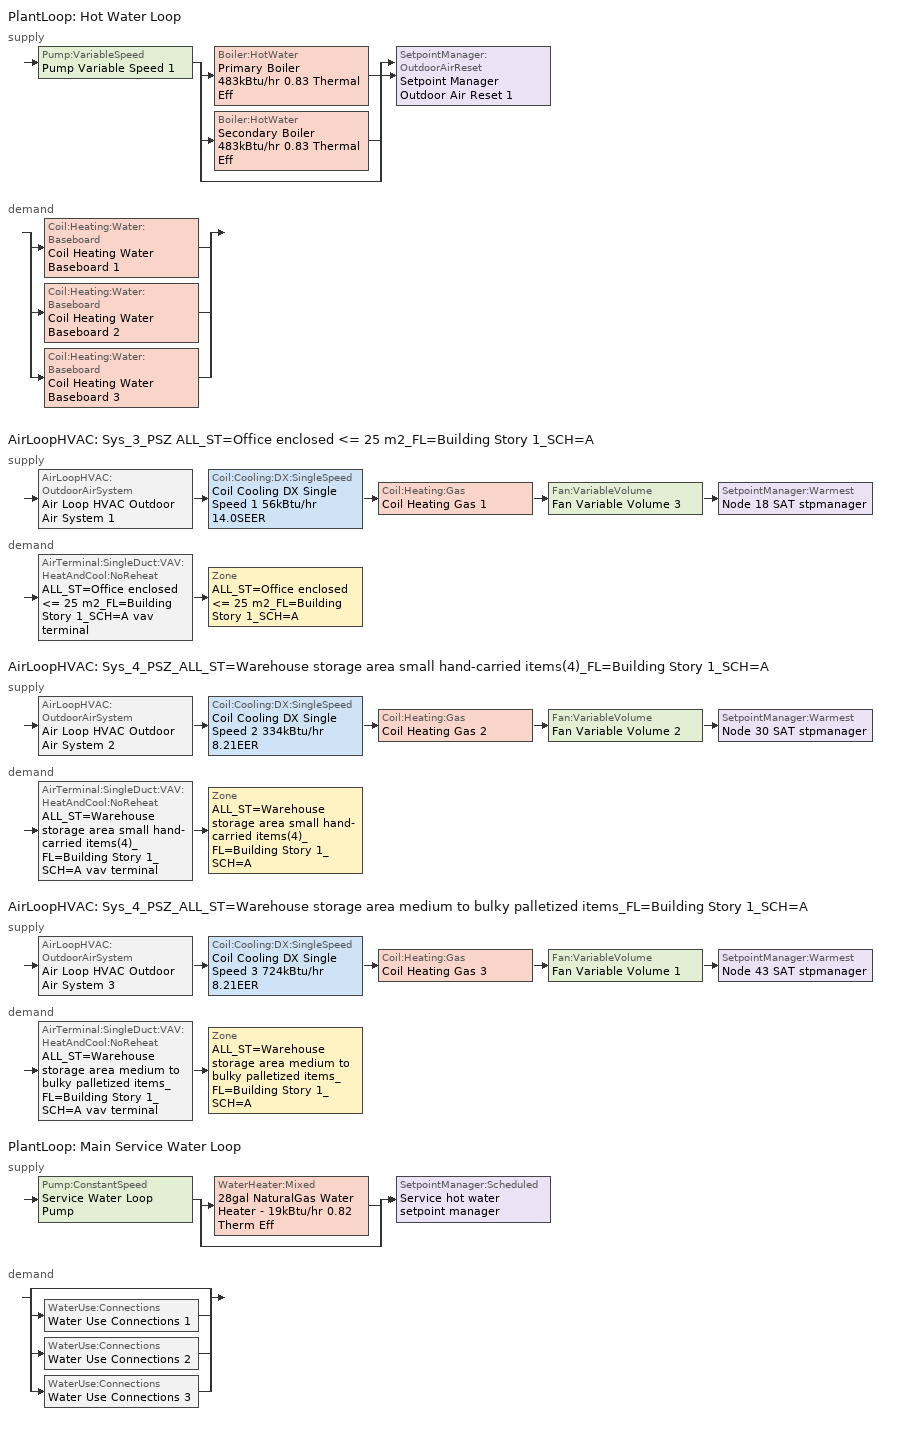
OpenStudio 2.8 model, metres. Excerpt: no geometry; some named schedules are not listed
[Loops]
PlantLoop 'Hot Water Loop'
 supply: Pump:VariableSpeed 'Pump Variable Speed 1' > split
  | Boiler:HotWater 'Primary Boiler 483kBtu/hr 0.83 Thermal Eff'
  | Boiler:HotWater 'Secondary Boiler 483kBtu/hr 0.83 Thermal Eff'
  | bypass
  join > SetpointManager:OutdoorAirReset 'Setpoint Manager Outdoor Air Reset 1'
 demand: split
  | Coil:Heating:Water:Baseboard 'Coil Heating Water Baseboard 1'
  | Coil:Heating:Water:Baseboard 'Coil Heating Water Baseboard 2'
  | Coil:Heating:Water:Baseboard 'Coil Heating Water Baseboard 3'
AirLoopHVAC 'Sys_3_PSZ ALL_ST=Office enclosed <= 25 m2_FL=Building Story 1_SCH=A'
 supply: AirLoopHVAC:OutdoorAirSystem 'Air Loop HVAC Outdoor Air System 1' > Coil:Cooling:DX:SingleSpeed 'Coil Cooling DX Single Speed 1 56kBtu/hr 14.0SEER' > Coil:Heating:Gas 'Coil Heating Gas 1' > Fan:VariableVolume 'Fan Variable Volume 3' > SetpointManager:Warmest 'Node 18 SAT stpmanager'
 demand: AirTerminal:SingleDuct:VAV:HeatAndCool:NoReheat 'ALL_ST=Office enclosed <= 25 m2_FL=Building Story 1_SCH=A vav terminal' > Zone 'ALL_ST=Office enclosed <= 25 m2_FL=Building Story 1_SCH=A'
AirLoopHVAC 'Sys_4_PSZ_ALL_ST=Warehouse storage area small hand-carried items(4)_FL=Building Story 1_SCH=A'
 supply: AirLoopHVAC:OutdoorAirSystem 'Air Loop HVAC Outdoor Air System 2' > Coil:Cooling:DX:SingleSpeed 'Coil Cooling DX Single Speed 2 334kBtu/hr 8.21EER' > Coil:Heating:Gas 'Coil Heating Gas 2' > Fan:VariableVolume 'Fan Variable Volume 2' > SetpointManager:Warmest 'Node 30 SAT stpmanager'
 demand: AirTerminal:SingleDuct:VAV:HeatAndCool:NoReheat 'ALL_ST=Warehouse storage area small hand-carried items(4)_FL=Building Story 1_SCH=A vav terminal' > Zone 'ALL_ST=Warehouse storage area small hand-carried items(4)_FL=Building Story 1_SCH=A'
AirLoopHVAC 'Sys_4_PSZ_ALL_ST=Warehouse storage area medium to bulky palletized items_FL=Building Story 1_SCH=A'
 supply: AirLoopHVAC:OutdoorAirSystem 'Air Loop HVAC Outdoor Air System 3' > Coil:Cooling:DX:SingleSpeed 'Coil Cooling DX Single Speed 3 724kBtu/hr 8.21EER' > Coil:Heating:Gas 'Coil Heating Gas 3' > Fan:VariableVolume 'Fan Variable Volume 1' > SetpointManager:Warmest 'Node 43 SAT stpmanager'
 demand: AirTerminal:SingleDuct:VAV:HeatAndCool:NoReheat 'ALL_ST=Warehouse storage area medium to bulky palletized items_FL=Building Story 1_SCH=A vav terminal' > Zone 'ALL_ST=Warehouse storage area medium to bulky palletized items_FL=Building Story 1_SCH=A'
PlantLoop 'Main Service Water Loop'
 supply: Pump:ConstantSpeed 'Service Water Loop Pump' > split
  | WaterHeater:Mixed '28gal NaturalGas Water Heater - 19kBtu/hr 0.82 Therm Eff'
  | bypass
  join > SetpointManager:Scheduled 'Service hot water setpoint manager'
 demand: split
  | bypass
  | WaterUse:Connections 'Water Use Connections 1'
  | WaterUse:Connections 'Water Use Connections 2'
  | WaterUse:Connections 'Water Use Connections 3'
[Sizing:Zone] Zone Cooling Design Supply Air Temperature Input Method=SupplyAirTemperature; Zone Cooling Design Supply Air Temperature {C}=13; Zone Cooling Design Supply Air Temperature Difference {deltaC}=11.11; Zone Heating Design Supply Air Temperature Input Method=SupplyAirTemperature; Zone Heating Design Supply Air Temperature {C}=43; Zone Heating Design Supply Air Temperature Difference {deltaC}=11.11; Zone Cooling Design Supply Air Humidity Ratio {kg-H2O/kg-air}=0.0085; Zone Heating Design Supply Air Humidity Ratio {kg-H2O/kg-air}=0.008; Zone Heating Sizing Factor=1.3; Zone Cooling Sizing Factor=1.1; Cooling Design Air Flow Method=DesignDay; Heating Design Air Flow Method=DesignDay; Account for Dedicated Outdoor Air System=No; Dedicated Outdoor Air System Control Strategy=NeutralSupplyAir; Dedicated Outdoor Air Low Setpoint Temperature for Design {C}=autosize; Dedicated Outdoor Air High Setpoint Temperature for Design {C}=autosize
ALL_ST=Office enclosed <= 25 m2_FL=Building Story 1_SCH=A; ALL_ST=Warehouse storage area small hand-carried items(4)_FL=Building Story 1_SCH=A; ALL_ST=Warehouse storage area medium to bulky palletized items_FL=Building Story 1_SCH=A
[Zone equipment]
ALL_ST=Office enclosed <= 25 m2_FL=Building Story 1_SCH=A: ALL_ST=Office enclosed <= 25 m2_FL=Building Story 1_SCH=A erv doas, Zone HVAC Baseboard Convective Water 1, ALL_ST=Office enclosed <= 25 m2_FL=Building Story 1_SCH=A vav terminal
ALL_ST=Warehouse storage area small hand-carried items(4)_FL=Building Story 1_SCH=A: ALL_ST=Warehouse storage area small hand-carried items(4)_FL=Building Story 1_SCH=A erv doas, Zone HVAC Baseboard Convective Water 2, ALL_ST=Warehouse storage area small hand-carried items(4)_FL=Building Story 1_SCH=A vav terminal
ALL_ST=Warehouse storage area medium to bulky palletized items_FL=Building Story 1_SCH=A: 28gal NaturalGas Water Heater - 19kBtu/hr 0.82 Therm Eff ASHPWH, ALL_ST=Warehouse storage area medium to bulky palletized items_FL=Building Story 1_SCH=A erv doas, Zone HVAC Baseboard Convective Water 3, ALL_ST=Warehouse storage area medium to bulky palletized items_FL=Building Story 1_SCH=A vav terminal
[PlantLoop] Glycol Concentration=0; Plant Loop Volume {m3}=Autocalculate; Load Distribution Scheme=Optimal
Name | Fluid Type | Maximum Loop Temperature {C} | Minimum Loop Temperature {C}
Hot Water Loop | Water
Main Service Water Loop |  | 60 | 10
[Sizing:Plant] Loop Type=Heating; Sizing Option=NonCoincident; Zone Timesteps in Averaging Window=1; Coincident Sizing Factor Mode=None
Name | Design Loop Exit Temperature {C} | Loop Design Temperature Difference {deltaC}
Hot Water Loop | 82 | 16
Main Service Water Loop | 60 | 5
[Pump:VariableSpeed]
Pump Variable Speed 1: Motor Efficiency=0.865; Pump Control Type=Intermittent; Skin Loss Radiative Fraction=0.5; Design Power Sizing Method=PowerPerFlowPerPressure; Design Electric Power per Unit Flow Rate {W/(m3/s)}=348701.1; Design Shaft Power per Unit Flow Rate per Unit Head {W-s/m3-Pa}=1.45151; Design Minimum Flow Rate Fraction=0
[Boiler:HotWater] Fuel Type=NaturalGas; Nominal Capacity {W}=141587; Nominal Thermal Efficiency=0.96; Normalized Boiler Efficiency Curve=BOILER-EFFFPLR-NECB2011; Water Outlet Upper Temperature Limit {C}=99; Boiler Flow Mode=ConstantFlow; Parasitic Electric Load {W}=0; Sizing Factor=1
Primary Boiler 483kBtu/hr 0.83 Thermal Eff; Secondary Boiler 483kBtu/hr 0.83 Thermal Eff
[SetpointManager:OutdoorAirReset]
Setpoint Manager Outdoor Air Reset 1: Control Variable=Temperature; Setpoint at Outdoor Low Temperature {C}=82; Outdoor Low Temperature {C}=-16; Setpoint at Outdoor High Temperature {C}=60; Outdoor High Temperature {C}=0
[AirLoopHVAC] Design Supply Air Flow Rate {m3/s}=AutoSize
Name | Availability Schedule
Sys_3_PSZ ALL_ST=Office enclosed <= 25 m2_FL=Building Story 1_SCH=A | Sys_3_PSZ ALL_ST=Office enclosed <= 25 m2_FL=Building Story 1_SCH=A Occ Sch
Sys_4_PSZ_ALL_ST=Warehouse storage area small hand-carried items(4)_FL=Building Story 1_SCH=A | Sys_4_PSZ_ALL_ST=Warehouse storage area small hand-carried items(4)_FL=Building Story 1_SCH=A Occ Sch
Sys_4_PSZ_ALL_ST=Warehouse storage area medium to bulky palletized items_FL=Building Story 1_SCH=A | Sys_4_PSZ_ALL_ST=Warehouse storage area medium to bulky palletized items_FL=Building Story 1_SCH=A Occ Sch
[Sizing:System] Type of Load to Size On=Sensible; Design Outdoor Air Flow Rate {m3/s}=Autosize; Central Heating Maximum System Air Flow Ratio=1; Preheat Design Temperature {C}=7; Preheat Design Humidity Ratio {kg-H2O/kg-Air}=0.008; Precool Design Temperature {C}=13; Precool Design Humidity Ratio {kg-H2O/kg-Air}=0.008; Central Cooling Design Supply Air Temperature {C}=13; Central Heating Design Supply Air Temperature {C}=43; Sizing Option=NonCoincident; 100% Outdoor Air in Cooling=No; 100% Outdoor Air in Heating=No; Central Cooling Design Supply Air Humidity Ratio {kg-H2O/kg-Air}=0.0085; Central Heating Design Supply Air Humidity Ratio {kg-H2O/kg-Air}=0.008; Cooling Design Air Flow Method=DesignDay; Cooling Design Air Flow Rate {m3/s}=0; Heating Design Air Flow Method=DesignDay; Heating Design Air Flow Rate {m3/s}=0; System Outdoor Air Method=ZoneSum; Zone Maximum Outdoor Air Fraction=1; Cooling Supply Air Flow Rate Per Floor Area {m3/s-m2}=0.00996765; Cooling Fraction of Autosized Cooling Supply Air Flow Rate=1; Cooling Supply Air Flow Rate Per Unit Cooling Capacity {m3/s-W}=3.94755e-05; Heating Supply Air Flow Rate Per Floor Area {m3/s-m2}=0.00996765; Heating Fraction of Autosized Heating Supply Air Flow Rate=1; Heating Fraction of Autosized Cooling Supply Air Flow Rate=1; Heating Supply Air Flow Rate Per Unit Heating Capacity {m3/s-W}=3.15882e-05; Cooling Design Capacity Method=CoolingDesignCapacity; Cooling Design Capacity {W}=autosize; Cooling Design Capacity Per Floor Area {W/m2}=234.7; Fraction of Autosized Cooling Design Capacity=1; Heating Design Capacity Method=HeatingDesignCapacity; Heating Design Capacity {W}=autosize; Heating Design Capacity Per Floor Area {W/m2}=157; Fraction of Autosized Heating Design Capacity=1; Central Cooling Capacity Control Method=OnOff
Sys_3_PSZ ALL_ST=Office enclosed <= 25 m2_FL=Building Story 1_SCH=A; Sys_4_PSZ_ALL_ST=Warehouse storage area small hand-carried items(4)_FL=Building Story 1_SCH=A; Sys_4_PSZ_ALL_ST=Warehouse storage area medium to bulky palletized items_FL=Building Story 1_SCH=A
[Coil:Heating:Gas] Availability Schedule=Always On Discrete; Nominal Capacity {W}=AutoSize; Parasitic Electric Load {W}=0; Part Load Fraction Correlation Curve=FURNACE-EFFPLR-NECB2011; Parasitic Gas Load {W}=0
Name | Gas Burner Efficiency
Coil Heating Gas 1 | 0.924
Coil Heating Gas 2; Coil Heating Gas 3 | 0.81
[Coil:Cooling:DX:SingleSpeed] Availability Schedule=Always On Discrete; Rated Total Cooling Capacity {W}=autosize; Rated Sensible Heat Ratio=autosize; Rated Air Flow Rate {m3/s}=autosize; Rated Evaporator Fan Power Per Volume Flow Rate {W/(m3/s)}=773.3; Total Cooling Capacity Function of Temperature Curve=DXCOOL-NECB2011-REF-CAPFT; Total Cooling Capacity Function of Flow Fraction Curve=DXCOOL-NECB2011-REF-CAPFFLOW; Energy Input Ratio Function of Temperature Curve=DXCOOL-NECB2011-REF-COOLEIRFT; Energy Input Ratio Function of Flow Fraction Curve=DXCOOL-NECB2011-REF-COOLEIRFFLOW; Part Load Fraction Correlation Curve=DXCOOL-NECB2011-REF-COOLPLFFPLR; Condenser Type=AirCooled; Evaporative Condenser Effectiveness=0; Evaporative Condenser Air Flow Rate {m3/s}=Autosize; Evaporative Condenser Pump Rated Power Consumption {W}=Autosize; Crankcase Heater Capacity {W}=0; Maximum Outdoor Dry-Bulb Temperature for Crankcase Heater Operation {C}=0; Basin Heater Capacity {W/K}=0; Basin Heater Setpoint Temperature {C}=10
Name | Rated COP {W/W}
Coil Cooling DX Single Speed 1 56kBtu/hr 14.0SEER | 3.8248
Coil Cooling DX Single Speed 2 334kBtu/hr 8.21EER | 2.99024
Coil Cooling DX Single Speed 3 724kBtu/hr 8.21EER | 3.24084
[Controller:OutdoorAir] Minimum Outdoor Air Flow Rate {m3/s}=0; Maximum Outdoor Air Flow Rate {m3/s}=0; Economizer Control Action Type=ModulateFlow; Lockout Type=NoLockout; Minimum Limit Type=FixedMinimum; High Humidity Control=No; Heat Recovery Bypass Control Type=BypassWhenOAFlowGreaterThanMinimum
Name | Economizer Control Type | Economizer Maximum Limit Dry-Bulb Temperature {C} | Economizer Maximum Limit Enthalpy {J/kg} | Economizer Minimum Limit Dry-Bulb Temperature {C} | Minimum Outdoor Air Schedule | Controller Mechanical Ventilation
Controller Outdoor Air 1 | NoEconomizer | 28 | 64000 | -100 | Sys_3_PSZ ALL_ST=Office enclosed <= 25 m2_FL=Building Story 1_SCH=A Occ Sch | Controller Mechanical Ventilation 1
Controller Outdoor Air 2 | DifferentialEnthalpy |  |  |  | Sys_4_PSZ_ALL_ST=Warehouse storage area small hand-carried items(4)_FL=Building Story 1_SCH=A Occ Sch | Controller Mechanical Ventilation 2
Controller Outdoor Air 3 | DifferentialEnthalpy |  |  |  | Sys_4_PSZ_ALL_ST=Warehouse storage area medium to bulky palletized items_FL=Building Story 1_SCH=A Occ Sch | Controller Mechanical Ventilation 3
[Controller:MechanicalVentilation] Availability Schedule=Always On Discrete; System Outdoor Air Method=ZoneSum
Controller Mechanical Ventilation 1; Controller Mechanical Ventilation 2; Controller Mechanical Ventilation 3
[AirLoopHVAC:OutdoorAirSystem]
Name | Controller
Air Loop HVAC Outdoor Air System 1 | Controller Outdoor Air 1
Air Loop HVAC Outdoor Air System 2 | Controller Outdoor Air 2
Air Loop HVAC Outdoor Air System 3 | Controller Outdoor Air 3
[Coil:Heating:Water:Baseboard] Heating Design Capacity Method=HeatingDesignCapacity; Heating Design Capacity {W}=autosize; Heating Design Capacity Per Floor Area {W/m2}=0; Fraction of Autosized Heating Design Capacity=0.8
Coil Heating Water Baseboard 1; Coil Heating Water Baseboard 2; Coil Heating Water Baseboard 3
[ZoneHVAC:Baseboard:Convective:Water] Availability Schedule=Always On Discrete
Name | Heating Coil
Zone HVAC Baseboard Convective Water 1 | Coil Heating Water Baseboard 1
Zone HVAC Baseboard Convective Water 2 | Coil Heating Water Baseboard 2
Zone HVAC Baseboard Convective Water 3 | Coil Heating Water Baseboard 3
[SetpointManager:Scheduled]
Service hot water setpoint manager: Control Variable=Temperature; Schedule=Service Water Loop Temp - 140F
[Pump:ConstantSpeed]
Service Water Loop Pump: Rated Flow Rate {m3/s}=autosize; Rated Pump Head {Pa}=1205.26; Rated Power Consumption {W}=autosize; Motor Efficiency=0.91; Fraction of Motor Inefficiencies to Fluid Stream=0; Pump Control Type=Intermittent; Design Power Sizing Method=PowerPerFlowPerPressure; Design Electric Power per Unit Flow Rate {W/(m3/s)}=348701.1; Design Shaft Power per Unit Flow Rate per Unit Head {W-s/m3-Pa}=1.28205
[WaterHeater:Mixed]
28gal NaturalGas Water Heater - 19kBtu/hr 0.82 Therm Eff: Tank Volume {m3}=0.104333; Setpoint Temperature Schedule=Service Water Loop Temp - 140F; Deadband Temperature Difference {deltaC}=2; Maximum Temperature Limit {C}=82.2222; Heater Control Type=Cycle; Heater Maximum Capacity {W}=5451.37; Heater Fuel Type=NaturalGas; Heater Thermal Efficiency=0.96; Part Load Factor Curve=SWH-EFFFPLR-NECB2011; Off Cycle Parasitic Fuel Consumption Rate {W}=20; Off Cycle Parasitic Fuel Type=NaturalGas; Off Cycle Parasitic Heat Fraction to Tank=0.8; On Cycle Parasitic Fuel Type=NaturalGas; On Cycle Parasitic Heat Fraction to Tank=0; Ambient Temperature Indicator=ThermalZone; Ambient Temperature Schedule=Water Heater Ambient Temp Schedule - 70F; Ambient Temperature Thermal Zone=ALL_ST=Warehouse storage area medium to bulky palletized items_FL=Building Story 1_SCH=A; Off Cycle Loss Coefficient to Ambient Temperature {W/K}=1.31796; On Cycle Loss Coefficient to Ambient Temperature {W/K}=1.31796; Use Side Effectiveness=1; Source Side Effectiveness=1; Use Side Design Flow Rate {m3/s}=autosize; Source Side Design Flow Rate {m3/s}=autosize; Indirect Water Heating Recovery Time {hr}=1.5; Source Side Flow Control Mode=IndirectHeatPrimarySetpoint
[WaterUse:Connections]
Name | Water Use Equipment Name 1
Water Use Connections 1 | Zone1 office Service Water Use 0.09gal/min
Water Use Connections 2 | Zone2 fine storage Service Water Use 0.15gal/min
Water Use Connections 3 | Zone3 bulk storage Service Water Use 0.18gal/min
[WaterUse:Equipment:Definition]
Name | Peak Flow Rate {m3/s} | Target Temperature Schedule | Sensible Fraction Schedule | Latent Fraction Schedule
Zone1 office Service Water Use Def 0.09gal/min | 5.66156e-06 | Schedule Ruleset 5 | Schedule Ruleset 3 | Schedule Ruleset 4
Zone2 fine storage Service Water Use Def 0.15gal/min | 9.62095e-06 | Schedule Ruleset 8 | Schedule Ruleset 6 | Schedule Ruleset 7
Zone3 bulk storage Service Water Use Def 0.18gal/min | 1.10641e-05 | Schedule Ruleset 11 | Schedule Ruleset 9 | Schedule Ruleset 10
[WaterUse:Equipment] Flow Rate Fraction Schedule=NECB-A-Service Water Heating
Name | Water Use Equipment Definition | Space
Zone1 office Service Water Use 0.09gal/min | Zone1 office Service Water Use Def 0.09gal/min | Zone1 Office
Zone2 fine storage Service Water Use 0.15gal/min | Zone2 fine storage Service Water Use Def 0.15gal/min | Zone2 Fine Storage
Zone3 bulk storage Service Water Use 0.18gal/min | Zone3 bulk storage Service Water Use Def 0.18gal/min | Zone3 Bulk Storage
[HeatExchanger:AirToAir:SensibleAndLatent] Availability Schedule=Always On Discrete; Nominal Supply Air Flow Rate {m3/s}=autosize; Sensible Effectiveness at 100% Heating Air Flow=0.8; Latent Effectiveness at 100% Heating Air Flow=0.8; Sensible Effectiveness at 75% Heating Air Flow=0.8; Latent Effectiveness at 75% Heating Air Flow=0.8; Sensible Effectiveness at 100% Cooling Air Flow=0.8; Latent Effectiveness at 100% Cooling Air Flow=0.8; Sensible Effectiveness at 75% Cooling Air Flow=0.8; Latent Effectiveness at 75% Cooling Air Flow=0.8; Supply Air Outlet Temperature Control=No; Heat Exchanger Type=Rotary; Frost Control Type=ExhaustAirRecirculation; Threshold Temperature {C}=-23.3; Initial Defrost Time Fraction=0.167; Rate of Defrost Time Fraction Increase {1/K}=0.012; Economizer Lockout=No
Name | Nominal Electric Power {W}
ALL_ST=Warehouse storage area medium to bulky palletized items_FL=Building Story 1_SCH=A erv hx | 750.88
ALL_ST=Warehouse storage area small hand-carried items(4)_FL=Building Story 1_SCH=A erv hx | 354.73
ALL_ST=Office enclosed <= 25 m2_FL=Building Story 1_SCH=A erv hx | 121.662
[Fan:VariableVolume] Availability Schedule=Always On Discrete; Fan Total Efficiency=0.7; Pressure Rise {Pa}=640; Maximum Flow Rate {m3/s}=Autosize; Fan Power Minimum Flow Rate Input Method=Fraction; Fan Power Minimum Flow Fraction=0.3; Fan Power Minimum Air Flow Rate {m3/s}=0; Motor Efficiency=0.9; Motor In Airstream Fraction=1; Fan Power Coefficient 1=0.0407599; Fan Power Coefficient 2=0.088045; Fan Power Coefficient 3=-0.0729261; Fan Power Coefficient 4=0.94374; Fan Power Coefficient 5=0
Fan Variable Volume 1; Fan Variable Volume 2; Fan Variable Volume 3
[SetpointManager:Warmest] Control Variable=Temperature; Minimum Setpoint Temperature {C}=12; Maximum Setpoint Temperature {C}=35; Strategy=MaximumTemperature
Node 43 SAT stpmanager; Node 30 SAT stpmanager; Node 18 SAT stpmanager
[AirTerminal:SingleDuct:VAV:HeatAndCool:NoReheat] Availability Schedule=Always On Discrete; Maximum Air Flow Rate {m3/s}=autosize; Zone Minimum Air Flow Fraction=0.05
ALL_ST=Warehouse storage area medium to bulky palletized items_FL=Building Story 1_SCH=A vav terminal; ALL_ST=Warehouse storage area small hand-carried items(4)_FL=Building Story 1_SCH=A vav terminal; ALL_ST=Office enclosed <= 25 m2_FL=Building Story 1_SCH=A vav terminal
[ZoneHVAC:EnergyRecoveryVentilator:Controller] Temperature High Limit {C}=19; Temperature Low Limit {C}=13; Exhaust Air Temperature Limit=NoExhaustAirTemperatureLimit; Exhaust Air Enthalpy Limit=NoExhaustAirEnthalpyLimit; Time of Day Economizer Flow Control Schedule=Always Off Discrete; High Humidity Control Flag=No; High Humidity Outdoor Air Flow Ratio=1; Control High Indoor Humidity Based on Outdoor Humidity Ratio=Yes
Name | Electronic Enthalpy Limit Curve
ALL_ST=Warehouse storage area medium to bulky palletized items_FL=Building Story 1_SCH=A erv contr | Curve Cubic 3
ALL_ST=Warehouse storage area small hand-carried items(4)_FL=Building Story 1_SCH=A erv contr | Curve Cubic 4
ALL_ST=Office enclosed <= 25 m2_FL=Building Story 1_SCH=A erv contr | Curve Cubic 5
[Fan:OnOff] Availability Schedule=Always On Discrete; Maximum Flow Rate {m3/s}=autosize; Motor In Airstream Fraction=1
Name | Fan Total Efficiency | Pressure Rise {Pa} | Motor Efficiency | Fan Power Ratio Function of Speed Ratio Curve | Fan Efficiency Ratio Function of Speed Ratio Curve
ALL_ST=Warehouse storage area medium to bulky palletized items_FL=Building Story 1_SCH=A erv sup fan | 0.75 | 200 | 0.9 | Fan On Off Power Curve 2 | Fan On Off Efficiency Curve 2
ALL_ST=Warehouse storage area medium to bulky palletized items_FL=Building Story 1_SCH=A erv exh fan | 0.75 | 200 | 0.9 | Fan On Off Power Curve 3 | Fan On Off Efficiency Curve 3
ALL_ST=Warehouse storage area small hand-carried items(4)_FL=Building Story 1_SCH=A erv sup fan | 0.75 | 200 | 0.9 | Fan On Off Power Curve 4 | Fan On Off Efficiency Curve 4
ALL_ST=Warehouse storage area small hand-carried items(4)_FL=Building Story 1_SCH=A erv exh fan | 0.75 | 200 | 0.9 | Fan On Off Power Curve 5 | Fan On Off Efficiency Curve 5
ALL_ST=Office enclosed <= 25 m2_FL=Building Story 1_SCH=A erv sup fan | 0.75 | 200 | 0.9 | Fan On Off Power Curve 6 | Fan On Off Efficiency Curve 6
ALL_ST=Office enclosed <= 25 m2_FL=Building Story 1_SCH=A erv exh fan | 0.75 | 200 | 0.9 | Fan On Off Power Curve 7 | Fan On Off Efficiency Curve 7
Fan On Off 1 | 0.82 | 300 | 0.8 | Fan On Off Power Curve 8 | Fan On Off Efficiency Curve 8
[ZoneHVAC:EnergyRecoveryVentilator] Supply Air Flow Rate {m3/s}=autosize; Exhaust Air Flow Rate {m3/s}=autosize; Ventilation Rate per Occupant {m3/s-person}=0
Name | Availability Schedule | Heat Exchanger | Supply Air Fan | Exhaust Air Fan | Controller | Ventilation Rate per Unit Floor Area {m3/s-m2}
ALL_ST=Warehouse storage area medium to bulky palletized items_FL=Building Story 1_SCH=A erv doas | Sys_4_PSZ_ALL_ST=Warehouse storage area medium to bulky palletized items_FL=Building Story 1_SCH=A Occ Sch | ALL_ST=Warehouse storage area medium to bulky palletized items_FL=Building Story 1_SCH=A erv hx | ALL_ST=Warehouse storage area medium to bulky palletized items_FL=Building Story 1_SCH=A erv sup fan | ALL_ST=Warehouse storage area medium to bulky palletized items_FL=Building Story 1_SCH=A erv exh fan | ALL_ST=Warehouse storage area medium to bulky palletized items_FL=Building Story 1_SCH=A erv contr | 0.0003048
ALL_ST=Warehouse storage area small hand-carried items(4)_FL=Building Story 1_SCH=A erv doas | Sys_4_PSZ_ALL_ST=Warehouse storage area small hand-carried items(4)_FL=Building Story 1_SCH=A Occ Sch | ALL_ST=Warehouse storage area small hand-carried items(4)_FL=Building Story 1_SCH=A erv hx | ALL_ST=Warehouse storage area small hand-carried items(4)_FL=Building Story 1_SCH=A erv sup fan | ALL_ST=Warehouse storage area small hand-carried items(4)_FL=Building Story 1_SCH=A erv exh fan | ALL_ST=Warehouse storage area small hand-carried items(4)_FL=Building Story 1_SCH=A erv contr | 0.0003048
ALL_ST=Office enclosed <= 25 m2_FL=Building Story 1_SCH=A erv doas | Sys_3_PSZ ALL_ST=Office enclosed <= 25 m2_FL=Building Story 1_SCH=A Occ Sch | ALL_ST=Office enclosed <= 25 m2_FL=Building Story 1_SCH=A erv hx | ALL_ST=Office enclosed <= 25 m2_FL=Building Story 1_SCH=A erv sup fan | ALL_ST=Office enclosed <= 25 m2_FL=Building Story 1_SCH=A erv exh fan | ALL_ST=Office enclosed <= 25 m2_FL=Building Story 1_SCH=A erv contr | 0.00042164
[Coil:WaterHeating:AirToWaterHeatPump]
Coil Water Heating Air To Water Heat Pump 1: Rated Heating Capacity {W}=5451.37; Rated COP {W/W}=3; Rated Sensible Heat Ratio=0.6956; Rated Evaporator Inlet Air Dry-Bulb Temperature {C}=29.44; Rated Evaporator Inlet Air Wet-Bulb Temperature {C}=22.22; Rated Condenser Inlet Water Temperature {C}=55.72; Rated Evaporator Air Flow Rate {m3/s}=autosize; Rated Condenser Water Flow Rate {m3/s}=autosize; Evaporator Fan Power Included in Rated COP=No; Condenser Pump Power Included in Rated COP=No; Condenser Pump Heat Included in Rated Heating Capacity and Rated COP=No; Condenser Water Pump Power {W}=150; Fraction of Condenser Pump Heat to Water=0.1; Crankcase Heater Capacity {W}=100; Maximum Ambient Temperature for Crankcase Heater Operation {C}=5; Evaporator Air Temperature Type for Curve Objects=WetBulbTemperature; Heating Capacity Function of Temperature Curve=Curve Biquadratic 7; Heating Capacity Function of Air Flow Fraction Curve=Curve Quadratic 8; Heating Capacity Function of Water Flow Fraction Curve=Curve Quadratic 9; Heating COP Function of Temperature Curve=Curve Biquadratic 8; Heating COP Function of Air Flow Fraction Curve=Curve Quadratic 10; Heating COP Function of Water Flow Fraction Curve=Curve Quadratic 11; Part Load Fraction Correlation Curve=Curve Quadratic 12
[WaterHeater:HeatPump]
28gal NaturalGas Water Heater - 19kBtu/hr 0.82 Therm Eff ASHPWH: Availability Schedule=Always On Discrete; Compressor Setpoint Temperature Schedule=28gal NaturalGas Water Heater - 19kBtu/hr 0.82 Therm Eff ASHPWH setpoint; Dead Band Temperature Difference {deltaC}=2; Condenser Water Flow Rate {m3/s}=autosize; Evaporator Air Flow Rate {m3/s}=autosize; Inlet Air Configuration=ZoneAndOutdoorAir; Tank=28gal NaturalGas Water Heater - 19kBtu/hr 0.82 Therm Eff; DX Coil=Coil Water Heating Air To Water Heat Pump 1; Minimum Inlet Air Temperature for Compressor Operation {C}=5; Compressor Location=Zone; Fan=Fan On Off 1; Fan Placement=DrawThrough; On Cycle Parasitic Electric Load {W}=0; Off Cycle Parasitic Electric Load {W}=0; Parasitic Heat Rejection Location=Outdoors; Inlet Air Mixer Schedule=Schedule Ruleset 13; Control Sensor Location In Stratified Tank=Heater1
[Schedule:Ruleset]
Name | Default Day Schedule | Summer Design Day Schedule | Winter Design Day Schedule
Service Water Loop Temp - 140F | Service Water Loop Temp - 140F Default
Water Heater Ambient Temp Schedule - 70F | Water Heater Ambient Temp Schedule - 70F Default
Schedule Ruleset 3 | Schedule Day 5
Schedule Ruleset 4 | Schedule Day 6
Schedule Ruleset 5 | Schedule Day 7
NECB-A-Service Water Heating | NECB-A-Service Water Heating Default
Schedule Ruleset 6 | Schedule Day 8
Schedule Ruleset 7 | Schedule Day 9
Schedule Ruleset 8 | Schedule Day 10
Schedule Ruleset 9 | Schedule Day 11
Schedule Ruleset 10 | Schedule Day 12
Schedule Ruleset 11 | Schedule Day 13
Sys_3_PSZ ALL_ST=Office enclosed <= 25 m2_FL=Building Story 1_SCH=A Occ Sch | Sys_3_PSZ ALL_ST=Office enclosed <= 25 m2_FL=Building Story 1_SCH=A Occ Sch Default | Sys_3_PSZ ALL_ST=Office enclosed <= 25 m2_FL=Building Story 1_SCH=A Occ Sch Summer Design Day | Sys_3_PSZ ALL_ST=Office enclosed <= 25 m2_FL=Building Story 1_SCH=A Occ Sch Winter Design Day
Sys_4_PSZ_ALL_ST=Warehouse storage area medium to bulky palletized items_FL=Building Story 1_SCH=A Occ Sch | Sys_4_PSZ_ALL_ST=Warehouse storage area medium to bulky palletized items_FL=Building Story 1_SCH=A Occ Sch Default | Sys_4_PSZ_ALL_ST=Warehouse storage area medium to bulky palletized items_FL=Building Story 1_SCH=A Occ Sch Summer Design Day | Sys_4_PSZ_ALL_ST=Warehouse storage area medium to bulky palletized items_FL=Building Story 1_SCH=A Occ Sch Winter Design Day
Sys_4_PSZ_ALL_ST=Warehouse storage area small hand-carried items(4)_FL=Building Story 1_SCH=A Occ Sch | Sys_4_PSZ_ALL_ST=Warehouse storage area small hand-carried items(4)_FL=Building Story 1_SCH=A Occ Sch Default | Sys_4_PSZ_ALL_ST=Warehouse storage area small hand-carried items(4)_FL=Building Story 1_SCH=A Occ Sch Summer Design Day | Sys_4_PSZ_ALL_ST=Warehouse storage area small hand-carried items(4)_FL=Building Story 1_SCH=A Occ Sch Winter Design Day
28gal NaturalGas Water Heater - 19kBtu/hr 0.82 Therm Eff ASHPWH setpoint | Schedule Day 20
Schedule Ruleset 13 | Schedule Day 21
[Schedule:Day]
Service Water Loop Temp - 140F Default: 24, 0, 57.5
Water Heater Ambient Temp Schedule - 70F Default: 24, 0, 21.1111
Schedule Day 5; Schedule Day 8; Schedule Day 11: 24, 0, 0.2
Schedule Day 6; NECB-A-Service Water Heating Sat Day; NECB-A-Service Water Heating Sun|Hol Day; Schedule Day 9; Schedule Day 12: 24, 0, 0.05
Schedule Day 7; Schedule Day 10; Schedule Day 13; Schedule Day 20: 24, 0, 60
NECB-A-Service Water Heating Default; NECB-A-Service Water Heating Default|Wkdy Day: 7, 0, 0.05, 8, 0, 0.1, 10, 0, 0.5, 16, 0, 0.9, 17, 0, 0.7, 18, 0, 0.5, 19, 0, 0.3, 22, 0, 0.2, 24, 0, 0.05
Sys_3_PSZ ALL_ST=Office enclosed <= 25 m2_FL=Building Story 1_SCH=A Occ Sch Default; Sys_3_PSZ ALL_ST=Office enclosed <= 25 m2_FL=Building Story 1_SCH=A Occ Sch Winter Design Day; Sys_3_PSZ ALL_ST=Office enclosed <= 25 m2_FL=Building Story 1_SCH=A Occ Sch Summer Design Day; Sys_4_PSZ_ALL_ST=Warehouse storage area medium to bulky palletized items_FL=Building Story 1_SCH=A Occ Sch Default; Sys_4_PSZ_ALL_ST=Warehouse storage area medium to bulky palletized items_FL=Building Story 1_SCH=A Occ Sch Winter Design Day; Sys_4_PSZ_ALL_ST=Warehouse storage area medium to bulky palletized items_FL=Building Story 1_SCH=A Occ Sch Summer Design Day; Sys_4_PSZ_ALL_ST=Warehouse storage area small hand-carried items(4)_FL=Building Story 1_SCH=A Occ Sch Default; Sys_4_PSZ_ALL_ST=Warehouse storage area small hand-carried items(4)_FL=Building Story 1_SCH=A Occ Sch Winter Design Day; Sys_4_PSZ_ALL_ST=Warehouse storage area small hand-carried items(4)_FL=Building Story 1_SCH=A Occ Sch Summer Design Day; Schedule Day 21: 24, 0, 1
Sys_3_PSZ ALL_ST=Office enclosed <= 25 m2_FL=Building Story 1_SCH=A Occ Sch Monday; Sys_3_PSZ ALL_ST=Office enclosed <= 25 m2_FL=Building Story 1_SCH=A Occ Sch Tuesday; Sys_3_PSZ ALL_ST=Office enclosed <= 25 m2_FL=Building Story 1_SCH=A Occ Sch Wednesday; Sys_3_PSZ ALL_ST=Office enclosed <= 25 m2_FL=Building Story 1_SCH=A Occ Sch Thursday; Sys_3_PSZ ALL_ST=Office enclosed <= 25 m2_FL=Building Story 1_SCH=A Occ Sch Friday; Sys_4_PSZ_ALL_ST=Warehouse storage area medium to bulky palletized items_FL=Building Story 1_SCH=A Occ Sch Monday; Sys_4_PSZ_ALL_ST=Warehouse storage area medium to bulky palletized items_FL=Building Story 1_SCH=A Occ Sch Tuesday; Sys_4_PSZ_ALL_ST=Warehouse storage area medium to bulky palletized items_FL=Building Story 1_SCH=A Occ Sch Wednesday; Sys_4_PSZ_ALL_ST=Warehouse storage area medium to bulky palletized items_FL=Building Story 1_SCH=A Occ Sch Thursday; Sys_4_PSZ_ALL_ST=Warehouse storage area medium to bulky palletized items_FL=Building Story 1_SCH=A Occ Sch Friday; Sys_4_PSZ_ALL_ST=Warehouse storage area small hand-carried items(4)_FL=Building Story 1_SCH=A Occ Sch Monday; Sys_4_PSZ_ALL_ST=Warehouse storage area small hand-carried items(4)_FL=Building Story 1_SCH=A Occ Sch Tuesday; Sys_4_PSZ_ALL_ST=Warehouse storage area small hand-carried items(4)_FL=Building Story 1_SCH=A Occ Sch Wednesday; Sys_4_PSZ_ALL_ST=Warehouse storage area small hand-carried items(4)_FL=Building Story 1_SCH=A Occ Sch Thursday; Sys_4_PSZ_ALL_ST=Warehouse storage area small hand-carried items(4)_FL=Building Story 1_SCH=A Occ Sch Friday: 8, 0, 0, 19, 0, 1, 24, 0, 0
Sys_3_PSZ ALL_ST=Office enclosed <= 25 m2_FL=Building Story 1_SCH=A Occ Sch Saturday; Sys_3_PSZ ALL_ST=Office enclosed <= 25 m2_FL=Building Story 1_SCH=A Occ Sch Sunday; Sys_4_PSZ_ALL_ST=Warehouse storage area medium to bulky palletized items_FL=Building Story 1_SCH=A Occ Sch Saturday; Sys_4_PSZ_ALL_ST=Warehouse storage area medium to bulky palletized items_FL=Building Story 1_SCH=A Occ Sch Sunday; Sys_4_PSZ_ALL_ST=Warehouse storage area small hand-carried items(4)_FL=Building Story 1_SCH=A Occ Sch Saturday; Sys_4_PSZ_ALL_ST=Warehouse storage area small hand-carried items(4)_FL=Building Story 1_SCH=A Occ Sch Sunday: 24, 0, 0
[Schedule:Rule] Date Specification Type=DateRange; Start Month=1; Start Day=1; End Month=12
Name | Schedule Ruleset | Rule Order | Day Schedule | Apply Monday | Apply Tuesday | Apply Wednesday | Apply Thursday | Apply Friday | End Day | Apply Saturday | Apply Sunday
Schedule Rule 20 | NECB-A-Service Water Heating | 2 | NECB-A-Service Water Heating Default|Wkdy Day | Yes | Yes | Yes | Yes | Yes | 31
Schedule Rule 21 | NECB-A-Service Water Heating | 1 | NECB-A-Service Water Heating Sat Day |  |  |  |  |  | 31 | Yes
Schedule Rule 22 | NECB-A-Service Water Heating | 0 | NECB-A-Service Water Heating Sun|Hol Day |  |  |  |  |  | 31 |  | Yes
Sys_3_PSZ ALL_ST=Office enclosed <= 25 m2_FL=Building Story 1_SCH=A Occ Sch Monday Rule | Sys_3_PSZ ALL_ST=Office enclosed <= 25 m2_FL=Building Story 1_SCH=A Occ Sch | 6 | Sys_3_PSZ ALL_ST=Office enclosed <= 25 m2_FL=Building Story 1_SCH=A Occ Sch Monday | Yes |  |  |  |  | 25
Sys_3_PSZ ALL_ST=Office enclosed <= 25 m2_FL=Building Story 1_SCH=A Occ Sch Tuesday Rule | Sys_3_PSZ ALL_ST=Office enclosed <= 25 m2_FL=Building Story 1_SCH=A Occ Sch | 5 | Sys_3_PSZ ALL_ST=Office enclosed <= 25 m2_FL=Building Story 1_SCH=A Occ Sch Tuesday |  | Yes |  |  |  | 26
Sys_3_PSZ ALL_ST=Office enclosed <= 25 m2_FL=Building Story 1_SCH=A Occ Sch Wednesday Rule | Sys_3_PSZ ALL_ST=Office enclosed <= 25 m2_FL=Building Story 1_SCH=A Occ Sch | 4 | Sys_3_PSZ ALL_ST=Office enclosed <= 25 m2_FL=Building Story 1_SCH=A Occ Sch Wednesday |  |  | Yes |  |  | 27
Sys_3_PSZ ALL_ST=Office enclosed <= 25 m2_FL=Building Story 1_SCH=A Occ Sch Thursday Rule | Sys_3_PSZ ALL_ST=Office enclosed <= 25 m2_FL=Building Story 1_SCH=A Occ Sch | 3 | Sys_3_PSZ ALL_ST=Office enclosed <= 25 m2_FL=Building Story 1_SCH=A Occ Sch Thursday |  |  |  | Yes |  | 28
Sys_3_PSZ ALL_ST=Office enclosed <= 25 m2_FL=Building Story 1_SCH=A Occ Sch Friday Rule | Sys_3_PSZ ALL_ST=Office enclosed <= 25 m2_FL=Building Story 1_SCH=A Occ Sch | 2 | Sys_3_PSZ ALL_ST=Office enclosed <= 25 m2_FL=Building Story 1_SCH=A Occ Sch Friday |  |  |  |  | Yes | 29
Sys_3_PSZ ALL_ST=Office enclosed <= 25 m2_FL=Building Story 1_SCH=A Occ Sch Saturday Rule | Sys_3_PSZ ALL_ST=Office enclosed <= 25 m2_FL=Building Story 1_SCH=A Occ Sch | 1 | Sys_3_PSZ ALL_ST=Office enclosed <= 25 m2_FL=Building Story 1_SCH=A Occ Sch Saturday |  |  |  |  |  | 30 | Yes
Sys_3_PSZ ALL_ST=Office enclosed <= 25 m2_FL=Building Story 1_SCH=A Occ Sch Sunday Rule | Sys_3_PSZ ALL_ST=Office enclosed <= 25 m2_FL=Building Story 1_SCH=A Occ Sch | 0 | Sys_3_PSZ ALL_ST=Office enclosed <= 25 m2_FL=Building Story 1_SCH=A Occ Sch Sunday |  |  |  |  |  | 31 |  | Yes
Sys_4_PSZ_ALL_ST=Warehouse storage area medium to bulky palletized items_FL=Building Story 1_SCH=A Occ Sch Monday Rule | Sys_4_PSZ_ALL_ST=Warehouse storage area medium to bulky palletized items_FL=Building Story 1_SCH=A Occ Sch | 6 | Sys_4_PSZ_ALL_ST=Warehouse storage area medium to bulky palletized items_FL=Building Story 1_SCH=A Occ Sch Monday | Yes |  |  |  |  | 25
Sys_4_PSZ_ALL_ST=Warehouse storage area medium to bulky palletized items_FL=Building Story 1_SCH=A Occ Sch Tuesday Rule | Sys_4_PSZ_ALL_ST=Warehouse storage area medium to bulky palletized items_FL=Building Story 1_SCH=A Occ Sch | 5 | Sys_4_PSZ_ALL_ST=Warehouse storage area medium to bulky palletized items_FL=Building Story 1_SCH=A Occ Sch Tuesday |  | Yes |  |  |  | 26
Sys_4_PSZ_ALL_ST=Warehouse storage area medium to bulky palletized items_FL=Building Story 1_SCH=A Occ Sch Wednesday Rule | Sys_4_PSZ_ALL_ST=Warehouse storage area medium to bulky palletized items_FL=Building Story 1_SCH=A Occ Sch | 4 | Sys_4_PSZ_ALL_ST=Warehouse storage area medium to bulky palletized items_FL=Building Story 1_SCH=A Occ Sch Wednesday |  |  | Yes |  |  | 27
Sys_4_PSZ_ALL_ST=Warehouse storage area medium to bulky palletized items_FL=Building Story 1_SCH=A Occ Sch Thursday Rule | Sys_4_PSZ_ALL_ST=Warehouse storage area medium to bulky palletized items_FL=Building Story 1_SCH=A Occ Sch | 3 | Sys_4_PSZ_ALL_ST=Warehouse storage area medium to bulky palletized items_FL=Building Story 1_SCH=A Occ Sch Thursday |  |  |  | Yes |  | 28
Sys_4_PSZ_ALL_ST=Warehouse storage area medium to bulky palletized items_FL=Building Story 1_SCH=A Occ Sch Friday Rule | Sys_4_PSZ_ALL_ST=Warehouse storage area medium to bulky palletized items_FL=Building Story 1_SCH=A Occ Sch | 2 | Sys_4_PSZ_ALL_ST=Warehouse storage area medium to bulky palletized items_FL=Building Story 1_SCH=A Occ Sch Friday |  |  |  |  | Yes | 29
Sys_4_PSZ_ALL_ST=Warehouse storage area medium to bulky palletized items_FL=Building Story 1_SCH=A Occ Sch Saturday Rule | Sys_4_PSZ_ALL_ST=Warehouse storage area medium to bulky palletized items_FL=Building Story 1_SCH=A Occ Sch | 1 | Sys_4_PSZ_ALL_ST=Warehouse storage area medium to bulky palletized items_FL=Building Story 1_SCH=A Occ Sch Saturday |  |  |  |  |  | 30 | Yes
Sys_4_PSZ_ALL_ST=Warehouse storage area medium to bulky palletized items_FL=Building Story 1_SCH=A Occ Sch Sunday Rule | Sys_4_PSZ_ALL_ST=Warehouse storage area medium to bulky palletized items_FL=Building Story 1_SCH=A Occ Sch | 0 | Sys_4_PSZ_ALL_ST=Warehouse storage area medium to bulky palletized items_FL=Building Story 1_SCH=A Occ Sch Sunday |  |  |  |  |  | 31 |  | Yes
Sys_4_PSZ_ALL_ST=Warehouse storage area small hand-carried items(4)_FL=Building Story 1_SCH=A Occ Sch Monday Rule | Sys_4_PSZ_ALL_ST=Warehouse storage area small hand-carried items(4)_FL=Building Story 1_SCH=A Occ Sch | 6 | Sys_4_PSZ_ALL_ST=Warehouse storage area small hand-carried items(4)_FL=Building Story 1_SCH=A Occ Sch Monday | Yes |  |  |  |  | 25
Sys_4_PSZ_ALL_ST=Warehouse storage area small hand-carried items(4)_FL=Building Story 1_SCH=A Occ Sch Tuesday Rule | Sys_4_PSZ_ALL_ST=Warehouse storage area small hand-carried items(4)_FL=Building Story 1_SCH=A Occ Sch | 5 | Sys_4_PSZ_ALL_ST=Warehouse storage area small hand-carried items(4)_FL=Building Story 1_SCH=A Occ Sch Tuesday |  | Yes |  |  |  | 26
Sys_4_PSZ_ALL_ST=Warehouse storage area small hand-carried items(4)_FL=Building Story 1_SCH=A Occ Sch Wednesday Rule | Sys_4_PSZ_ALL_ST=Warehouse storage area small hand-carried items(4)_FL=Building Story 1_SCH=A Occ Sch | 4 | Sys_4_PSZ_ALL_ST=Warehouse storage area small hand-carried items(4)_FL=Building Story 1_SCH=A Occ Sch Wednesday |  |  | Yes |  |  | 27
Sys_4_PSZ_ALL_ST=Warehouse storage area small hand-carried items(4)_FL=Building Story 1_SCH=A Occ Sch Thursday Rule | Sys_4_PSZ_ALL_ST=Warehouse storage area small hand-carried items(4)_FL=Building Story 1_SCH=A Occ Sch | 3 | Sys_4_PSZ_ALL_ST=Warehouse storage area small hand-carried items(4)_FL=Building Story 1_SCH=A Occ Sch Thursday |  |  |  | Yes |  | 28
Sys_4_PSZ_ALL_ST=Warehouse storage area small hand-carried items(4)_FL=Building Story 1_SCH=A Occ Sch Friday Rule | Sys_4_PSZ_ALL_ST=Warehouse storage area small hand-carried items(4)_FL=Building Story 1_SCH=A Occ Sch | 2 | Sys_4_PSZ_ALL_ST=Warehouse storage area small hand-carried items(4)_FL=Building Story 1_SCH=A Occ Sch Friday |  |  |  |  | Yes | 29
Sys_4_PSZ_ALL_ST=Warehouse storage area small hand-carried items(4)_FL=Building Story 1_SCH=A Occ Sch Saturday Rule | Sys_4_PSZ_ALL_ST=Warehouse storage area small hand-carried items(4)_FL=Building Story 1_SCH=A Occ Sch | 1 | Sys_4_PSZ_ALL_ST=Warehouse storage area small hand-carried items(4)_FL=Building Story 1_SCH=A Occ Sch Saturday |  |  |  |  |  | 30 | Yes
Sys_4_PSZ_ALL_ST=Warehouse storage area small hand-carried items(4)_FL=Building Story 1_SCH=A Occ Sch Sunday Rule | Sys_4_PSZ_ALL_ST=Warehouse storage area small hand-carried items(4)_FL=Building Story 1_SCH=A Occ Sch | 0 | Sys_4_PSZ_ALL_ST=Warehouse storage area small hand-carried items(4)_FL=Building Story 1_SCH=A Occ Sch Sunday |  |  |  |  |  | 31 |  | Yes
[Schedule:Constant]
Name | Value
Always On Discrete | 1
Always Off Discrete | 0
[Curve:Biquadratic]
Name | Coefficient1 Constant | Coefficient2 x | Coefficient3 x**2 | Coefficient4 y | Coefficient5 y**2 | Coefficient6 x*y | Minimum Value of x | Maximum Value of x | Minimum Value of y | Maximum Value of y | Input Unit Type for X | Input Unit Type for Y | Output Unit Type
DXCOOL-NECB2011-REF-CAPFT | 0.867905 | 0.0142459 | 0.00055436 | -0.0075575 | 3.3e-05 | -0.0001918 | 13 | 24 | 24 | 46
DXCOOL-NECB2011-REF-COOLEIRFT | 0.116936 | 0.0284933 | -0.0004112 | 0.0214108 | 0.00016103 | -0.0006791 | 13 | 24 | 24 | 46
Curve Biquadratic 7 | 0.369827 | 0.043341 | -0.00023 | 0.000466 | 2.6e-05 | -0.00027 | 0 | 40 | 20 | 90 | Temperature | Temperature | Dimensionless
Curve Biquadratic 8 | 1.19713 | 0.077849 | -1.6e-06 | -0.02675 | 0.000296 | -0.00112 | 0 | 40 | 20 | 90 | Temperature | Temperature | Dimensionless
[Curve:Quadratic] Coefficient3 x**2=0; Minimum Value of x=0; Maximum Value of x=1
Name | Coefficient1 Constant | Coefficient2 x
DXCOOL-NECB2011-REF-CAPFFLOW; DXCOOL-NECB2011-REF-COOLEIRFFLOW; Curve Quadratic 8; Curve Quadratic 9; Curve Quadratic 10; Curve Quadratic 11 | 1 | 0
Curve Quadratic 12 | 0.75 | 0.25
[Curve:Cubic]
Name | Coefficient1 Constant | Coefficient2 x | Coefficient3 x**2 | Coefficient4 x**3 | Minimum Value of x | Maximum Value of x
DXCOOL-NECB2011-REF-COOLPLFFPLR | 0.0277 | 4.9151 | -8.184 | 4.2702 | 0.7 | 1
BOILER-EFFFPLR-NECB2011 | 0.2901 | 2.6664 | -3.764 | 1.82 | 0 | 1
SWH-EFFFPLR-NECB2011 | 0.7576 | 1.0071 | -1.4443 | 0.6844 | 0 | 1
FURNACE-EFFPLR-NECB2011 | 0.7277 | 1.0667 | -1.5174 | 0.7282 | 0 | 1
Fan On Off Efficiency Curve 2; Fan On Off Efficiency Curve 3; Fan On Off Efficiency Curve 4; Fan On Off Efficiency Curve 5; Fan On Off Efficiency Curve 6; Fan On Off Efficiency Curve 7; Fan On Off Efficiency Curve 8 | 1 | 0 | 0 | 0 | 0 | 1
Curve Cubic 3; Curve Cubic 4; Curve Cubic 5 | 0.013427 | -0.00047892 | 5.3352e-05 | -1.8103e-06 | 16.6 | 29.13
[Curve:Exponent] Coefficient1 Constant=1; Coefficient2 Constant=0; Coefficient3 Constant=0; Minimum Value of x=0; Maximum Value of x=1
Fan On Off Power Curve 2; Fan On Off Power Curve 3; Fan On Off Power Curve 4; Fan On Off Power Curve 5; Fan On Off Power Curve 6; Fan On Off Power Curve 7; Fan On Off Power Curve 8
